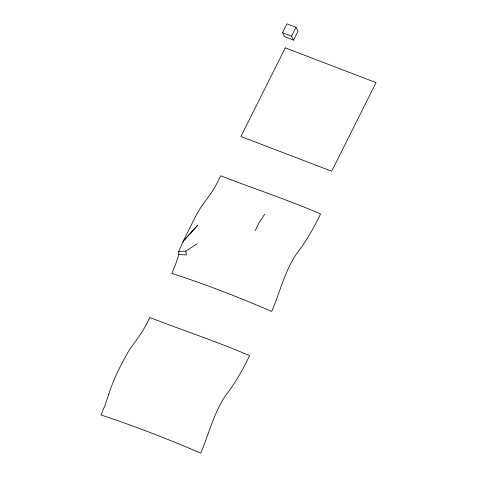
<?xml version="1.0" encoding="UTF-8"?>
<svg xmlns="http://www.w3.org/2000/svg" width="477" height="477" viewBox="0 0 477 477"><rect width="100%" height="100%" fill="white"/><g stroke="black" fill="none" stroke-linecap="round" stroke-linejoin="round"><path stroke-width="0.72" d="M178.809 254.533L175.59 264.389L171.827 273.422C205.772 284.304 238.983 297.392 271.729 311.445C279.85 292.335 284.614 271.699 296.289 254.205C305.954 241.803 313.735 228.113 320.538 213.97C287.828 199.75 253.931 188.779 220.732 175.769L216.296 184.629L211.472 192.732L200.787 207.4L195.701 216.236L182.804 242L178.696 251.51L178.809 254.533L186.406 254.974L185.797 251.093L197.049 243.819M282.503 32.71L286.939 23.85L296.014 27.32L298.006 31.243L293.564 40.11L284.495 36.634L282.503 32.71L291.578 36.186L293.564 40.11M291.578 36.186L296.014 27.32M255.123 230.719L259.56 221.853L264.657 214.298M182.804 242L186.209 238.154M187.181 237.057L197.883 224.977L184.802 239.359M178.696 251.51L185.797 251.093M108.589 394.765L105.012 405.325L100.963 414.948C134.782 426.17 168.047 439.055 200.769 453.15C208.896 434.04 213.66 413.404 225.329 395.91C234.994 383.508 242.775 369.818 249.584 355.675C216.874 341.449 182.971 330.478 149.772 317.473C144.823 328.921 137.376 338.914 129.959 348.848C121.468 363.444 113.681 378.613 108.589 394.765M285.3 47.879L240.927 136.494L331.664 171.225L376.037 82.61L285.3 47.879"/></g></svg>
